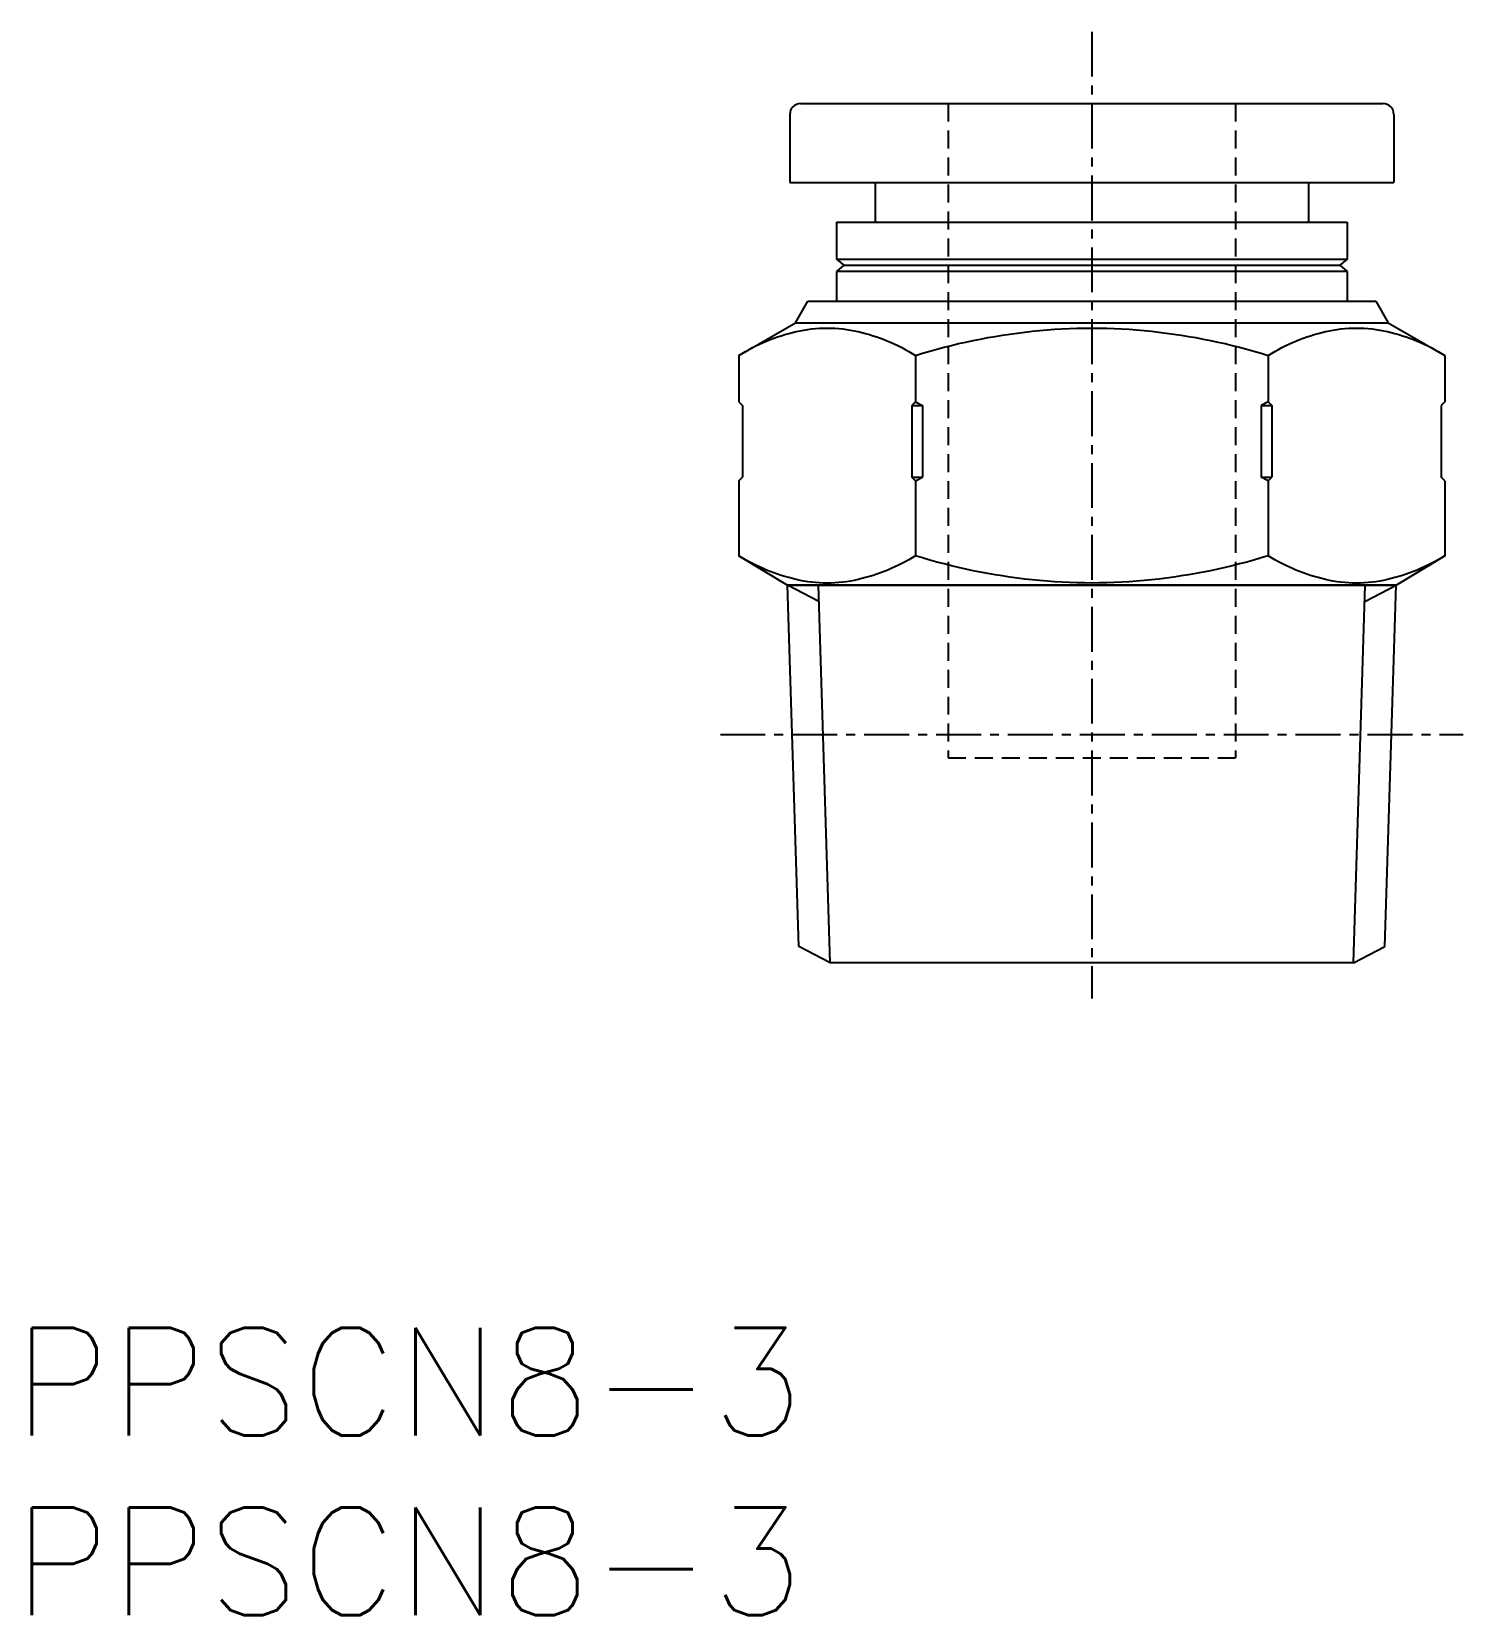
# Model space of a CAD drawing. Extents: x 0.5 to 40.3, y 0 to 44.1.
import ezdxf

# ---------------------------------------------------------------- set-up
doc = ezdxf.new("R2010")
doc.units = 0
doc.linetypes.add('CENTER', pattern=[2, 1.25, -0.25, 0.25, -0.25])
doc.linetypes.add('DASHED', pattern=[0.75, 0.5, -0.25])
doc.layers.get('0').update_dxf_attribs({"linetype": 'CONTINUOUS'})
doc.layers.add('CENTER', color=1, linetype='CENTER')
doc.styles.get("Standard").update_dxf_attribs({"font": 'txt.shx'})

# ---------------------------------------------------------------- blocks, each defined once
blk = doc.blocks.new('*U3')
at = {"color": 7, "linetype": 'CONTINUOUS'}
blk.add_text('PPSCN8-3', height=3, dxfattribs=at).set_placement((0, 0))
blk = doc.blocks.new('*U4')
at = {"color": 7, "linetype": 'CONTINUOUS'}
blk.add_text('PPSCN8-3', height=3, dxfattribs=at).set_placement((0, 5))

msp = doc.modelspace()

# ---------------------------------------------------------------- linework, layer by layer
at = {"color": 7, "linetype": 'CONTINUOUS'}
for p, q in [((21.9, 42.057), (38.1, 42.057)), ((21.6, 41.757), (21.6, 39.857)), ((38.4, 41.757), (38.4, 39.857)), ((21.6, 39.857), (38.4, 39.857)), ((23.975, 39.857), (23.975, 38.757)), ((36.025, 39.857), (36.025, 38.757)), ((22.9, 38.757), (22.9, 37.732)), ((22.9, 38.757), (37.1, 38.757)), ((37.1, 38.757), (37.1, 37.732)), ((22.9, 37.732), (23.1, 37.557)), ((22.9, 37.732), (37.1, 37.732)), ((23.1, 37.557), (22.9, 37.382)), ((23.1, 37.557), (36.9, 37.557)), ((37.1, 37.732), (36.9, 37.557)), ((36.9, 37.557), (37.1, 37.382)), ((37.1, 37.382), (22.9, 37.382)), ((22.9, 37.382), (22.9, 36.557)), ((37.1, 37.382), (37.1, 36.557)), ((21.754, 35.957), (22.1, 36.557)), ((22.1, 36.557), (37.9, 36.557)), ((37.9, 36.557), (38.246, 35.957)), ((20.185, 35.052), (21.754, 35.957)), ((21.754, 35.957), (38.246, 35.957)), ((38.246, 35.957), (39.815, 35.052)), ((20.185, 35.052), (20.185, 33.76)), ((25.093, 35.052), (25.093, 33.76)), ((34.907, 35.052), (34.907, 33.76)), ((39.815, 35.052), (39.815, 33.76)), ((20.185, 33.76), (20.285, 33.66)), ((20.285, 33.66), (20.285, 31.66)), ((25.093, 33.76), (24.993, 33.66)), ((24.993, 33.66), (24.993, 31.66)), ((24.993, 33.66), (25.293, 33.66)), ((25.093, 33.76), (25.293, 33.66)), ((25.293, 33.66), (25.293, 31.66)), ((34.907, 33.76), (34.707, 33.66)), ((34.707, 33.66), (35.007, 33.66)), ((34.707, 33.66), (34.707, 31.66)), ((34.907, 33.76), (35.008, 33.66)), ((35.007, 33.66), (35.007, 31.66)), ((39.815, 33.76), (39.715, 33.66)), ((39.715, 33.66), (39.715, 31.66)), ((20.185, 31.56), (20.285, 31.66)), ((20.185, 31.56), (20.185, 29.477)), ((25.093, 31.56), (24.993, 31.66)), ((24.993, 31.66), (25.293, 31.66)), ((25.093, 31.56), (25.293, 31.66)), ((25.093, 31.56), (25.093, 29.477)), ((34.907, 31.56), (34.707, 31.66)), ((34.707, 31.66), (35.007, 31.66)), ((34.907, 31.56), (35.007, 31.66)), ((34.907, 31.56), (34.907, 29.477)), ((39.815, 31.56), (39.715, 31.66)), ((39.815, 31.56), (39.815, 29.477)), ((20.185, 29.477), (21.539, 28.66)), ((38.461, 28.66), (39.815, 29.477)), ((21.853, 18.61), (21.539, 28.66)), ((38.461, 28.66), (21.539, 28.66)), ((22.409, 28.207), (21.539, 28.66)), ((21.6, 28.66), (38.4, 28.66)), ((22.723, 18.157), (22.395, 28.66)), ((37.277, 18.157), (37.605, 28.66)), ((37.591, 28.207), (38.461, 28.66)), ((38.147, 18.61), (38.461, 28.66)), ((22.723, 18.157), (21.853, 18.61)), ((37.277, 18.157), (38.147, 18.61)), ((37.277, 18.157), (22.723, 18.157))]:
    msp.add_line(p, q, dxfattribs=at)
at = {"color": 3, "linetype": 'DASHED'}
for p, q in [((26, 42.057), (26, 23.857)), ((34, 42.057), (34, 23.857)), ((26, 23.857), (34, 23.857))]:
    msp.add_line(p, q, dxfattribs=at)
at = {"color": 7, "linetype": 'CONTINUOUS'}
for points in [[(20.185, 35.052, -0.083554), (21.779, 35.714, -0.112982), (23.499, 35.714, -0.083554), (25.093, 35.052)], [(25.093, 35.052, -0.048743), (28.341, 35.723, -0.053024), (31.658, 35.723, -0.048748), (34.907, 35.052)], [(34.907, 35.052, -0.083554), (36.501, 35.714, -0.112983), (38.221, 35.714, -0.083553), (39.815, 35.052)], [(25.093, 29.477, -0.083554), (23.499, 28.815, -0.112983), (21.779, 28.815, -0.083553), (20.185, 29.477)], [(34.907, 29.477, -0.048743), (31.659, 28.806, -0.053024), (28.342, 28.806, -0.048748), (25.093, 29.477)], [(39.815, 29.477, -0.083554), (38.221, 28.815, -0.112983), (36.501, 28.815, -0.083553), (34.907, 29.477)]]:
    msp.add_lwpolyline(points, format="xyb", dxfattribs=at)
for centre, start, end in [((21.9, 41.757), 90, 180), ((38.1, 41.757), 0, 90)]:
    msp.add_arc(centre, 0.3, start, end, dxfattribs=at)
at = {"layer": 'CENTER', "color": 1, "linetype": 'CENTER'}
for p, q in [((30, 44.057), (30, 17.161)), ((19.668, 24.507), (40.332, 24.507))]:
    msp.add_line(p, q, dxfattribs=at)

# ---------------------------------------------------------------- block references
at = {"color": 7, "linetype": 'CONTINUOUS'}
for name in ['*U4', '*U3']:
    msp.add_blockref(name, (0, 0), dxfattribs=at)

doc.saveas('drawing.dxf')
